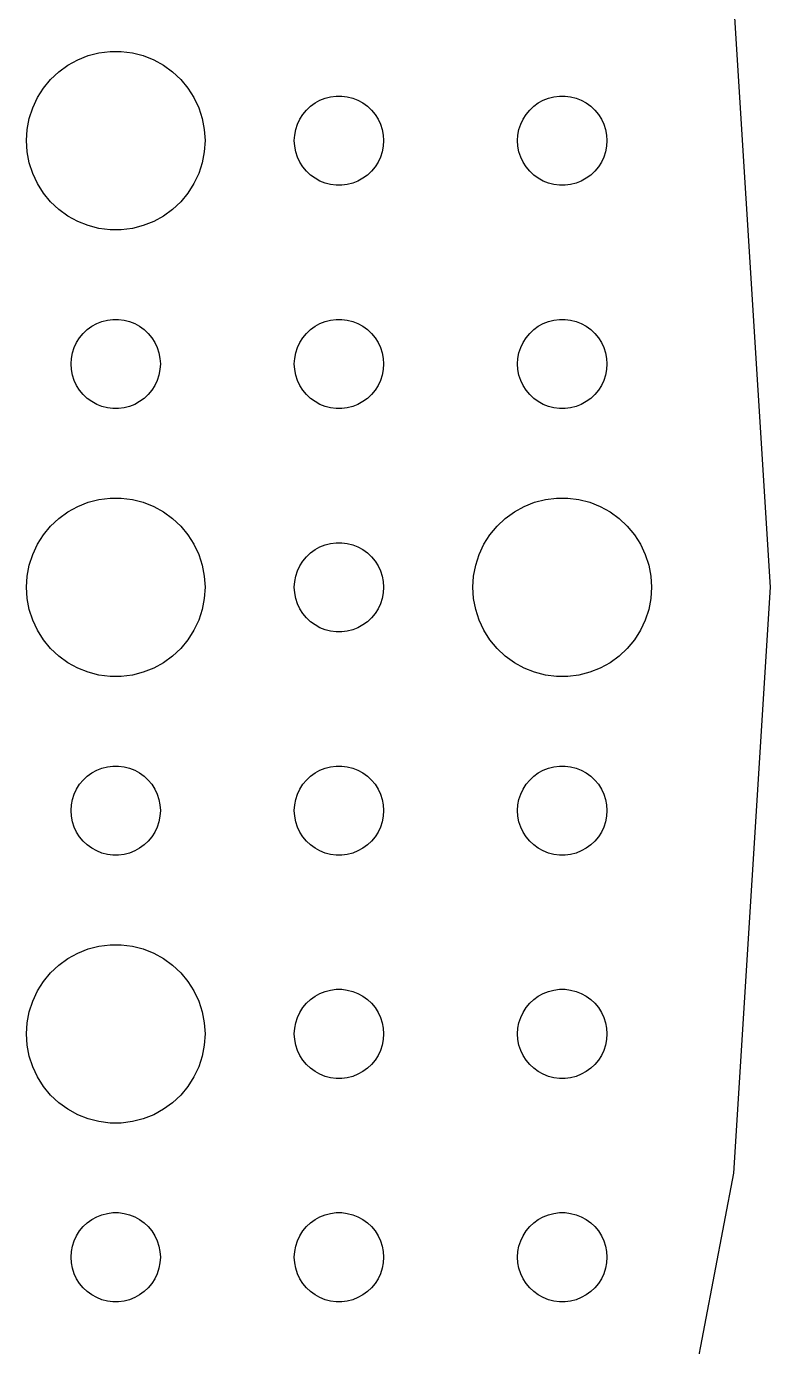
# Model space of a CAD drawing. Header units: metres. Extents: x -157 to 157, y -157 to 157.
# Drawn here: x 132 to 157, y -25.5 to 18.84 of the extents above; entities that cross this region are included whole.
import ezdxf

# ---------------------------------------------------------------- set-up
doc = ezdxf.new("R2010")
doc.units = ezdxf.units.M

msp = doc.modelspace()

# ---------------------------------------------------------------- linework, layer by layer
for p, q in [((157, 0), (155.762, 19.6773)), ((133.723, 17.7145), (134.073, 17.8532)), ((134.073, 17.8532), (134.438, 17.9469)), ((134.438, 17.9469), (134.812, 17.9941)), ((134.812, 17.9941), (135.188, 17.9941)), ((135.188, 17.9941), (135.562, 17.9469)), ((135.562, 17.9469), (135.927, 17.8532)), ((135.927, 17.8532), (136.277, 17.7145)), ((132.813, 17.0536), (133.088, 17.3115)), ((133.088, 17.3115), (133.393, 17.533)), ((133.393, 17.533), (133.723, 17.7145)), ((136.277, 17.7145), (136.607, 17.533)), ((136.607, 17.533), (136.912, 17.3115)), ((136.912, 17.3115), (137.187, 17.0536)), ((132.573, 16.7634), (132.813, 17.0536)), ((137.187, 17.0536), (137.427, 16.7634)), ((132.211, 16.1044), (132.371, 16.4453)), ((132.371, 16.4453), (132.573, 16.7634)), ((137.427, 16.7634), (137.629, 16.4453)), ((137.629, 16.4453), (137.789, 16.1044)), ((141.861, 16.3572), (142.036, 16.4266)), ((142.036, 16.4266), (142.219, 16.4734)), ((142.219, 16.4734), (142.406, 16.497)), ((142.406, 16.497), (142.594, 16.497)), ((142.594, 16.497), (142.781, 16.4734)), ((142.781, 16.4734), (142.964, 16.4266)), ((142.964, 16.4266), (143.139, 16.3572)), ((149.361, 16.3572), (149.536, 16.4266)), ((149.536, 16.4266), (149.719, 16.4734)), ((149.719, 16.4734), (149.906, 16.497)), ((149.906, 16.497), (150.094, 16.497)), ((150.094, 16.497), (150.281, 16.4734)), ((150.281, 16.4734), (150.464, 16.4266)), ((150.464, 16.4266), (150.639, 16.3572)), ((132.094, 15.7461), (132.211, 16.1044)), ((137.789, 16.1044), (137.906, 15.7461)), ((141.286, 15.8817), (141.407, 16.0268)), ((141.407, 16.0268), (141.544, 16.1558)), ((141.544, 16.1558), (141.696, 16.2665)), ((141.696, 16.2665), (141.861, 16.3572)), ((143.139, 16.3572), (143.304, 16.2665)), ((143.304, 16.2665), (143.456, 16.1558)), ((143.456, 16.1558), (143.593, 16.0268)), ((143.593, 16.0268), (143.714, 15.8817)), ((148.786, 15.8817), (148.907, 16.0268)), ((148.907, 16.0268), (149.044, 16.1558)), ((149.044, 16.1558), (149.196, 16.2665)), ((149.196, 16.2665), (149.361, 16.3572)), ((150.639, 16.3572), (150.804, 16.2665)), ((150.804, 16.2665), (150.956, 16.1558)), ((150.956, 16.1558), (151.093, 16.0268)), ((151.093, 16.0268), (151.214, 15.8817)), ((132.024, 15.376), (132.094, 15.7461)), ((137.906, 15.7461), (137.976, 15.376)), ((141.047, 15.373), (141.105, 15.5522)), ((141.105, 15.5522), (141.186, 15.7226)), ((141.186, 15.7226), (141.286, 15.8817)), ((143.714, 15.8817), (143.814, 15.7226)), ((143.814, 15.7226), (143.895, 15.5522)), ((143.895, 15.5522), (143.953, 15.373)), ((148.547, 15.373), (148.605, 15.5522)), ((148.605, 15.5522), (148.686, 15.7226)), ((148.686, 15.7226), (148.786, 15.8817)), ((151.214, 15.8817), (151.314, 15.7226)), ((151.314, 15.7226), (151.395, 15.5522)), ((151.395, 15.5522), (151.453, 15.373)), ((132, 15), (132.024, 15.376)), ((137.976, 15.376), (138, 15)), ((141, 15), (141.012, 15.188)), ((141.012, 15.188), (141.047, 15.373)), ((143.953, 15.373), (143.988, 15.188)), ((143.988, 15.188), (144, 15)), ((148.5, 15), (148.512, 15.188)), ((148.512, 15.188), (148.547, 15.373)), ((151.453, 15.373), (151.488, 15.188)), ((151.488, 15.188), (151.5, 15)), ((132.024, 14.624), (132, 15)), ((138, 15), (137.976, 14.624)), ((141.012, 14.812), (141, 15)), ((141.047, 14.627), (141.012, 14.812)), ((143.988, 14.812), (143.953, 14.627)), ((144, 15), (143.988, 14.812)), ((148.512, 14.812), (148.5, 15)), ((148.547, 14.627), (148.512, 14.812)), ((151.488, 14.812), (151.453, 14.627)), ((151.5, 15), (151.488, 14.812)), ((132.094, 14.2539), (132.024, 14.624)), ((132.211, 13.8956), (132.094, 14.2539)), ((137.906, 14.2539), (137.789, 13.8956)), ((137.976, 14.624), (137.906, 14.2539)), ((141.105, 14.4478), (141.047, 14.627)), ((141.186, 14.2774), (141.105, 14.4478)), ((141.286, 14.1183), (141.186, 14.2774)), ((143.814, 14.2774), (143.714, 14.1183)), ((143.895, 14.4478), (143.814, 14.2774)), ((143.953, 14.627), (143.895, 14.4478)), ((148.605, 14.4478), (148.547, 14.627)), ((148.686, 14.2774), (148.605, 14.4478)), ((148.786, 14.1183), (148.686, 14.2774)), ((151.314, 14.2774), (151.214, 14.1183)), ((151.395, 14.4478), (151.314, 14.2774)), ((151.453, 14.627), (151.395, 14.4478)), ((132.371, 13.5547), (132.211, 13.8956)), ((137.789, 13.8956), (137.629, 13.5547)), ((141.407, 13.9732), (141.286, 14.1183)), ((141.544, 13.8442), (141.407, 13.9732)), ((141.696, 13.7335), (141.544, 13.8442)), ((143.456, 13.8442), (143.304, 13.7335)), ((143.593, 13.9732), (143.456, 13.8442)), ((143.714, 14.1183), (143.593, 13.9732)), ((148.907, 13.9732), (148.786, 14.1183)), ((149.044, 13.8442), (148.907, 13.9732)), ((149.196, 13.7335), (149.044, 13.8442)), ((150.956, 13.8442), (150.804, 13.7335)), ((151.093, 13.9732), (150.956, 13.8442)), ((151.214, 14.1183), (151.093, 13.9732)), ((132.573, 13.2366), (132.371, 13.5547)), ((137.629, 13.5547), (137.427, 13.2366)), ((141.861, 13.6427), (141.696, 13.7335)), ((142.036, 13.5734), (141.861, 13.6427)), ((142.219, 13.5266), (142.036, 13.5734)), ((142.406, 13.5029), (142.219, 13.5266)), ((142.594, 13.5029), (142.406, 13.5029)), ((142.781, 13.5266), (142.594, 13.5029)), ((142.964, 13.5734), (142.781, 13.5266)), ((143.139, 13.6427), (142.964, 13.5734)), ((143.304, 13.7335), (143.139, 13.6427)), ((149.361, 13.6427), (149.196, 13.7335)), ((149.536, 13.5734), (149.361, 13.6427)), ((149.719, 13.5266), (149.536, 13.5734)), ((149.906, 13.5029), (149.719, 13.5266)), ((150.094, 13.5029), (149.906, 13.5029)), ((150.281, 13.5266), (150.094, 13.5029)), ((150.464, 13.5734), (150.281, 13.5266)), ((150.639, 13.6427), (150.464, 13.5734)), ((150.804, 13.7335), (150.639, 13.6427)), ((132.813, 12.9464), (132.573, 13.2366)), ((133.088, 12.6884), (132.813, 12.9464)), ((137.187, 12.9464), (136.912, 12.6884)), ((137.427, 13.2366), (137.187, 12.9464)), ((133.393, 12.467), (133.088, 12.6884)), ((133.723, 12.2855), (133.393, 12.467)), ((136.607, 12.467), (136.277, 12.2855)), ((136.912, 12.6884), (136.607, 12.467)), ((134.073, 12.1468), (133.723, 12.2855)), ((134.438, 12.0531), (134.073, 12.1468)), ((134.812, 12.0059), (134.438, 12.0531)), ((135.188, 12.0059), (134.812, 12.0059)), ((135.562, 12.0531), (135.188, 12.0059)), ((135.927, 12.1468), (135.562, 12.0531)), ((136.277, 12.2855), (135.927, 12.1468)), ((134.361, 8.85724), (134.536, 8.92657)), ((134.536, 8.92657), (134.719, 8.97342)), ((134.719, 8.97342), (134.906, 8.99704)), ((134.906, 8.99704), (135.094, 8.99704)), ((135.094, 8.99704), (135.281, 8.97342)), ((135.281, 8.97342), (135.464, 8.92657)), ((135.464, 8.92657), (135.639, 8.85724)), ((141.861, 8.85724), (142.036, 8.92657)), ((142.036, 8.92657), (142.219, 8.97342)), ((142.219, 8.97342), (142.406, 8.99704)), ((142.406, 8.99704), (142.594, 8.99704)), ((142.594, 8.99704), (142.781, 8.97342)), ((142.781, 8.97342), (142.964, 8.92657)), ((142.964, 8.92657), (143.139, 8.85724)), ((149.361, 8.85724), (149.536, 8.92657)), ((149.536, 8.92657), (149.719, 8.97342)), ((149.719, 8.97342), (149.906, 8.99704)), ((149.906, 8.99704), (150.094, 8.99704)), ((150.094, 8.99704), (150.281, 8.97342)), ((150.281, 8.97342), (150.464, 8.92657)), ((150.464, 8.92657), (150.639, 8.85724)), ((133.786, 8.38167), (133.907, 8.52681)), ((133.907, 8.52681), (134.044, 8.65576)), ((134.044, 8.65576), (134.196, 8.76648)), ((134.196, 8.76648), (134.361, 8.85724)), ((135.639, 8.85724), (135.804, 8.76648)), ((135.804, 8.76648), (135.956, 8.65576)), ((135.956, 8.65576), (136.093, 8.52681)), ((136.093, 8.52681), (136.214, 8.38167)), ((141.286, 8.38167), (141.407, 8.52681)), ((141.407, 8.52681), (141.544, 8.65576)), ((141.544, 8.65576), (141.696, 8.76648)), ((141.696, 8.76648), (141.861, 8.85724)), ((143.139, 8.85724), (143.304, 8.76648)), ((143.304, 8.76648), (143.456, 8.65576)), ((143.456, 8.65576), (143.593, 8.52681)), ((143.593, 8.52681), (143.714, 8.38167)), ((148.786, 8.38167), (148.907, 8.52681)), ((148.907, 8.52681), (149.044, 8.65576)), ((149.044, 8.65576), (149.196, 8.76648)), ((149.196, 8.76648), (149.361, 8.85724)), ((150.639, 8.85724), (150.804, 8.76648)), ((150.804, 8.76648), (150.956, 8.65576)), ((150.956, 8.65576), (151.093, 8.52681)), ((151.093, 8.52681), (151.214, 8.38167)), ((133.547, 7.87303), (133.605, 8.05219)), ((133.605, 8.05219), (133.686, 8.22263)), ((133.686, 8.22263), (133.786, 8.38167)), ((136.214, 8.38167), (136.314, 8.22263)), ((136.314, 8.22263), (136.395, 8.05219)), ((136.395, 8.05219), (136.453, 7.87303)), ((141.047, 7.87303), (141.105, 8.05219)), ((141.105, 8.05219), (141.186, 8.22263)), ((141.186, 8.22263), (141.286, 8.38167)), ((143.714, 8.38167), (143.814, 8.22263)), ((143.814, 8.22263), (143.895, 8.05219)), ((143.895, 8.05219), (143.953, 7.87303)), ((148.547, 7.87303), (148.605, 8.05219)), ((148.605, 8.05219), (148.686, 8.22263)), ((148.686, 8.22263), (148.786, 8.38167)), ((151.214, 8.38167), (151.314, 8.22263)), ((151.314, 8.22263), (151.395, 8.05219)), ((151.395, 8.05219), (151.453, 7.87303)), ((133.5, 7.5), (133.512, 7.68799)), ((133.512, 7.68799), (133.547, 7.87303)), ((136.453, 7.87303), (136.488, 7.68799)), ((136.488, 7.68799), (136.5, 7.5)), ((141, 7.5), (141.012, 7.68799)), ((141.012, 7.68799), (141.047, 7.87303)), ((143.953, 7.87303), (143.988, 7.68799)), ((143.988, 7.68799), (144, 7.5)), ((148.5, 7.5), (148.512, 7.68799)), ((148.512, 7.68799), (148.547, 7.87303)), ((151.453, 7.87303), (151.488, 7.68799)), ((151.488, 7.68799), (151.5, 7.5)), ((133.512, 7.312), (133.5, 7.5)), ((133.547, 7.12695), (133.512, 7.312)), ((133.605, 6.9478), (133.547, 7.12695)), ((136.453, 7.12695), (136.395, 6.9478)), ((136.488, 7.312), (136.453, 7.12695)), ((136.5, 7.5), (136.488, 7.312)), ((141.012, 7.312), (141, 7.5)), ((141.047, 7.12695), (141.012, 7.312)), ((141.105, 6.9478), (141.047, 7.12695)), ((143.953, 7.12695), (143.895, 6.9478)), ((143.988, 7.312), (143.953, 7.12695)), ((144, 7.5), (143.988, 7.312)), ((148.512, 7.312), (148.5, 7.5)), ((148.547, 7.12695), (148.512, 7.312)), ((148.605, 6.9478), (148.547, 7.12695)), ((151.453, 7.12695), (151.395, 6.9478)), ((151.488, 7.312), (151.453, 7.12695)), ((151.5, 7.5), (151.488, 7.312)), ((133.686, 6.77736), (133.605, 6.9478)), ((133.786, 6.61832), (133.686, 6.77736)), ((136.314, 6.77736), (136.214, 6.61832)), ((136.395, 6.9478), (136.314, 6.77736)), ((141.186, 6.77736), (141.105, 6.9478)), ((141.286, 6.61832), (141.186, 6.77736)), ((143.814, 6.77736), (143.714, 6.61832)), ((143.895, 6.9478), (143.814, 6.77736)), ((148.686, 6.77736), (148.605, 6.9478)), ((148.786, 6.61832), (148.686, 6.77736)), ((151.314, 6.77736), (151.214, 6.61832)), ((151.395, 6.9478), (151.314, 6.77736)), ((133.907, 6.47318), (133.786, 6.61832)), ((134.044, 6.34422), (133.907, 6.47318)), ((134.196, 6.23351), (134.044, 6.34422)), ((134.361, 6.14275), (134.196, 6.23351)), ((135.804, 6.23351), (135.639, 6.14275)), ((135.956, 6.34422), (135.804, 6.23351)), ((136.093, 6.47318), (135.956, 6.34422)), ((136.214, 6.61832), (136.093, 6.47318)), ((141.407, 6.47318), (141.286, 6.61832)), ((141.544, 6.34422), (141.407, 6.47318)), ((141.696, 6.23351), (141.544, 6.34422)), ((141.861, 6.14275), (141.696, 6.23351)), ((143.304, 6.23351), (143.139, 6.14275)), ((143.456, 6.34422), (143.304, 6.23351)), ((143.593, 6.47318), (143.456, 6.34422)), ((143.714, 6.61832), (143.593, 6.47318)), ((148.907, 6.47318), (148.786, 6.61832)), ((149.044, 6.34422), (148.907, 6.47318)), ((149.196, 6.23351), (149.044, 6.34422)), ((149.361, 6.14275), (149.196, 6.23351)), ((150.804, 6.23351), (150.639, 6.14275)), ((150.956, 6.34422), (150.804, 6.23351)), ((151.093, 6.47318), (150.956, 6.34422)), ((151.214, 6.61832), (151.093, 6.47318)), ((134.536, 6.07341), (134.361, 6.14275)), ((134.719, 6.02657), (134.536, 6.07341)), ((134.906, 6.00294), (134.719, 6.02657)), ((135.094, 6.00294), (134.906, 6.00294)), ((135.281, 6.02657), (135.094, 6.00294)), ((135.464, 6.07341), (135.281, 6.02657)), ((135.639, 6.14275), (135.464, 6.07341)), ((142.036, 6.07341), (141.861, 6.14275)), ((142.219, 6.02657), (142.036, 6.07341)), ((142.406, 6.00294), (142.219, 6.02657)), ((142.594, 6.00294), (142.406, 6.00294)), ((142.781, 6.02657), (142.594, 6.00294)), ((142.964, 6.07341), (142.781, 6.02657)), ((143.139, 6.14275), (142.964, 6.07341)), ((149.536, 6.07341), (149.361, 6.14275)), ((149.719, 6.02657), (149.536, 6.07341)), ((149.906, 6.00294), (149.719, 6.02657)), ((150.094, 6.00294), (149.906, 6.00294)), ((150.281, 6.02657), (150.094, 6.00294)), ((150.464, 6.07341), (150.281, 6.02657)), ((150.639, 6.14275), (150.464, 6.07341)), ((133.393, 2.53297), (133.723, 2.71448)), ((133.723, 2.71448), (134.073, 2.85316)), ((134.073, 2.85316), (134.438, 2.94685)), ((134.438, 2.94685), (134.812, 2.99408)), ((134.812, 2.99408), (135.188, 2.99408)), ((135.188, 2.99408), (135.562, 2.94685)), ((135.562, 2.94685), (135.927, 2.85316)), ((135.927, 2.85316), (136.277, 2.71448)), ((136.277, 2.71448), (136.607, 2.53297)), ((148.393, 2.53297), (148.723, 2.71448)), ((148.723, 2.71448), (149.073, 2.85316)), ((149.073, 2.85316), (149.438, 2.94685)), ((149.438, 2.94685), (149.812, 2.99408)), ((149.812, 2.99408), (150.188, 2.99408)), ((150.188, 2.99408), (150.562, 2.94685)), ((150.562, 2.94685), (150.927, 2.85316)), ((150.927, 2.85316), (151.277, 2.71448)), ((151.277, 2.71448), (151.607, 2.53297)), ((132.813, 2.05363), (133.088, 2.31154)), ((133.088, 2.31154), (133.393, 2.53297)), ((136.607, 2.53297), (136.912, 2.31154)), ((136.912, 2.31154), (137.187, 2.05363)), ((147.813, 2.05363), (148.088, 2.31154)), ((148.088, 2.31154), (148.393, 2.53297)), ((151.607, 2.53297), (151.912, 2.31154)), ((151.912, 2.31154), (152.187, 2.05363)), ((132.573, 1.76335), (132.813, 2.05363)), ((137.187, 2.05363), (137.427, 1.76335)), ((147.573, 1.76335), (147.813, 2.05363)), ((152.187, 2.05363), (152.427, 1.76335)), ((132.211, 1.10437), (132.371, 1.44525)), ((132.371, 1.44525), (132.573, 1.76335)), ((137.427, 1.76335), (137.629, 1.44525)), ((137.629, 1.44525), (137.789, 1.10437)), ((141.696, 1.26648), (141.861, 1.35724)), ((141.861, 1.35724), (142.036, 1.42657)), ((142.036, 1.42657), (142.219, 1.47342)), ((142.219, 1.47342), (142.406, 1.49704)), ((142.406, 1.49704), (142.594, 1.49704)), ((142.594, 1.49704), (142.781, 1.47342)), ((142.781, 1.47342), (142.964, 1.42657)), ((142.964, 1.42657), (143.139, 1.35724)), ((143.139, 1.35724), (143.304, 1.26648)), ((147.211, 1.10437), (147.371, 1.44525)), ((147.371, 1.44525), (147.573, 1.76335)), ((152.427, 1.76335), (152.629, 1.44525)), ((152.629, 1.44525), (152.789, 1.10437)), ((132.094, 0.74606), (132.211, 1.10437)), ((137.789, 1.10437), (137.906, 0.74606)), ((141.286, 0.88167), (141.407, 1.02681)), ((141.407, 1.02681), (141.544, 1.15576)), ((141.544, 1.15576), (141.696, 1.26648)), ((143.304, 1.26648), (143.456, 1.15576)), ((143.456, 1.15576), (143.593, 1.02681)), ((143.593, 1.02681), (143.714, 0.88167)), ((147.094, 0.74606), (147.211, 1.10437)), ((152.789, 1.10437), (152.906, 0.74606)), ((132.024, 0.37599), (132.094, 0.74606)), ((137.906, 0.74606), (137.976, 0.37599)), ((141.047, 0.37303), (141.105, 0.55219)), ((141.105, 0.55219), (141.186, 0.72263)), ((141.186, 0.72263), (141.286, 0.88167)), ((143.714, 0.88167), (143.814, 0.72263)), ((143.814, 0.72263), (143.895, 0.55219)), ((143.895, 0.55219), (143.953, 0.37303)), ((147.024, 0.37599), (147.094, 0.74606)), ((152.906, 0.74606), (152.976, 0.37599)), ((132, 0), (132.024, 0.37599)), ((132.024, -0.37599), (132, 0)), ((137.976, 0.37599), (138, 0)), ((138, 0), (137.976, -0.37599)), ((141, 0), (141.012, 0.18799)), ((141.012, -0.18799), (141, 0)), ((141.012, 0.18799), (141.047, 0.37303)), ((143.953, 0.37303), (143.988, 0.18799)), ((143.988, 0.18799), (144, 0)), ((144, 0), (143.988, -0.18799)), ((147, 0), (147.024, 0.37599)), ((147.024, -0.37599), (147, 0)), ((152.976, 0.37599), (153, 0)), ((153, 0), (152.976, -0.37599)), ((155.762, -19.6773), (157, 0)), ((132.094, -0.74606), (132.024, -0.37599)), ((137.976, -0.37599), (137.906, -0.74606)), ((141.047, -0.37303), (141.012, -0.18799)), ((141.105, -0.55219), (141.047, -0.37303)), ((143.953, -0.37303), (143.895, -0.55219)), ((143.988, -0.18799), (143.953, -0.37303)), ((147.094, -0.74606), (147.024, -0.37599)), ((152.976, -0.37599), (152.906, -0.74606)), ((132.211, -1.10437), (132.094, -0.74606)), ((137.906, -0.74606), (137.789, -1.10437)), ((141.186, -0.72263), (141.105, -0.55219)), ((141.286, -0.88167), (141.186, -0.72263)), ((141.407, -1.02681), (141.286, -0.88167)), ((143.714, -0.88167), (143.593, -1.02681)), ((143.814, -0.72263), (143.714, -0.88167)), ((143.895, -0.55219), (143.814, -0.72263)), ((147.211, -1.10437), (147.094, -0.74606)), ((152.906, -0.74606), (152.789, -1.10437)), ((132.371, -1.44525), (132.211, -1.10437)), ((137.789, -1.10437), (137.629, -1.44525)), ((141.544, -1.15576), (141.407, -1.02681)), ((141.696, -1.26648), (141.544, -1.15576)), ((141.861, -1.35724), (141.696, -1.26648)), ((143.304, -1.26648), (143.139, -1.35724)), ((143.456, -1.15576), (143.304, -1.26648)), ((143.593, -1.02681), (143.456, -1.15576)), ((147.371, -1.44525), (147.211, -1.10437)), ((152.789, -1.10437), (152.629, -1.44525)), ((132.573, -1.76335), (132.371, -1.44525)), ((132.813, -2.05363), (132.573, -1.76335)), ((137.427, -1.76335), (137.187, -2.05363)), ((137.629, -1.44525), (137.427, -1.76335)), ((142.036, -1.42657), (141.861, -1.35724)), ((142.219, -1.47342), (142.036, -1.42657)), ((142.406, -1.49704), (142.219, -1.47342)), ((142.594, -1.49704), (142.406, -1.49704)), ((142.781, -1.47342), (142.594, -1.49704)), ((142.964, -1.42657), (142.781, -1.47342)), ((143.139, -1.35724), (142.964, -1.42657)), ((147.573, -1.76335), (147.371, -1.44525)), ((147.813, -2.05363), (147.573, -1.76335)), ((152.427, -1.76335), (152.187, -2.05363)), ((152.629, -1.44525), (152.427, -1.76335)), ((133.088, -2.31154), (132.813, -2.05363)), ((137.187, -2.05363), (136.912, -2.31154)), ((148.088, -2.31154), (147.813, -2.05363)), ((152.187, -2.05363), (151.912, -2.31154)), ((133.393, -2.53297), (133.088, -2.31154)), ((133.723, -2.71448), (133.393, -2.53297)), ((136.607, -2.53297), (136.277, -2.71448)), ((136.912, -2.31154), (136.607, -2.53297)), ((148.393, -2.53297), (148.088, -2.31154)), ((148.723, -2.71448), (148.393, -2.53297)), ((151.607, -2.53297), (151.277, -2.71448)), ((151.912, -2.31154), (151.607, -2.53297)), ((134.073, -2.85316), (133.723, -2.71448)), ((134.438, -2.94685), (134.073, -2.85316)), ((134.812, -2.99408), (134.438, -2.94685)), ((135.188, -2.99408), (134.812, -2.99408)), ((135.562, -2.94685), (135.188, -2.99408)), ((135.927, -2.85316), (135.562, -2.94685)), ((136.277, -2.71448), (135.927, -2.85316)), ((149.073, -2.85316), (148.723, -2.71448)), ((149.438, -2.94685), (149.073, -2.85316)), ((149.812, -2.99408), (149.438, -2.94685)), ((150.188, -2.99408), (149.812, -2.99408)), ((150.562, -2.94685), (150.188, -2.99408)), ((150.927, -2.85316), (150.562, -2.94685)), ((151.277, -2.71448), (150.927, -2.85316)), ((134.196, -6.23351), (134.361, -6.14275)), ((134.361, -6.14275), (134.536, -6.07341)), ((134.536, -6.07341), (134.719, -6.02657)), ((134.719, -6.02657), (134.906, -6.00294)), ((134.906, -6.00294), (135.094, -6.00294)), ((135.094, -6.00294), (135.281, -6.02657)), ((135.281, -6.02657), (135.464, -6.07341)), ((135.464, -6.07341), (135.639, -6.14275)), ((135.639, -6.14275), (135.804, -6.23351)), ((141.696, -6.23351), (141.861, -6.14275)), ((141.861, -6.14275), (142.036, -6.07341)), ((142.036, -6.07341), (142.219, -6.02657)), ((142.219, -6.02657), (142.406, -6.00294)), ((142.406, -6.00294), (142.594, -6.00294)), ((142.594, -6.00294), (142.781, -6.02657)), ((142.781, -6.02657), (142.964, -6.07341)), ((142.964, -6.07341), (143.139, -6.14275)), ((143.139, -6.14275), (143.304, -6.23351)), ((149.196, -6.23351), (149.361, -6.14275)), ((149.361, -6.14275), (149.536, -6.07341)), ((149.536, -6.07341), (149.719, -6.02657)), ((149.719, -6.02657), (149.906, -6.00294)), ((149.906, -6.00294), (150.094, -6.00294)), ((150.094, -6.00294), (150.281, -6.02657)), ((150.281, -6.02657), (150.464, -6.07341)), ((150.464, -6.07341), (150.639, -6.14275)), ((150.639, -6.14275), (150.804, -6.23351)), ((133.686, -6.77736), (133.786, -6.61832)), ((133.786, -6.61832), (133.907, -6.47318)), ((133.907, -6.47318), (134.044, -6.34422)), ((134.044, -6.34422), (134.196, -6.23351)), ((135.804, -6.23351), (135.956, -6.34422)), ((135.956, -6.34422), (136.093, -6.47318)), ((136.093, -6.47318), (136.214, -6.61832)), ((136.214, -6.61832), (136.314, -6.77736)), ((141.186, -6.77736), (141.286, -6.61832)), ((141.286, -6.61832), (141.407, -6.47318)), ((141.407, -6.47318), (141.544, -6.34422)), ((141.544, -6.34422), (141.696, -6.23351)), ((143.304, -6.23351), (143.456, -6.34422)), ((143.456, -6.34422), (143.593, -6.47318)), ((143.593, -6.47318), (143.714, -6.61832)), ((143.714, -6.61832), (143.814, -6.77736)), ((148.686, -6.77736), (148.786, -6.61832)), ((148.786, -6.61832), (148.907, -6.47318)), ((148.907, -6.47318), (149.044, -6.34422)), ((149.044, -6.34422), (149.196, -6.23351)), ((150.804, -6.23351), (150.956, -6.34422)), ((150.956, -6.34422), (151.093, -6.47318)), ((151.093, -6.47318), (151.214, -6.61832)), ((151.214, -6.61832), (151.314, -6.77736)), ((133.547, -7.12695), (133.605, -6.9478)), ((133.605, -6.9478), (133.686, -6.77736)), ((136.314, -6.77736), (136.395, -6.9478)), ((136.395, -6.9478), (136.453, -7.12695)), ((141.047, -7.12695), (141.105, -6.9478)), ((141.105, -6.9478), (141.186, -6.77736)), ((143.814, -6.77736), (143.895, -6.9478)), ((143.895, -6.9478), (143.953, -7.12695)), ((148.547, -7.12695), (148.605, -6.9478)), ((148.605, -6.9478), (148.686, -6.77736)), ((151.314, -6.77736), (151.395, -6.9478)), ((151.395, -6.9478), (151.453, -7.12695)), ((133.5, -7.5), (133.512, -7.312)), ((133.512, -7.68799), (133.5, -7.5)), ((133.512, -7.312), (133.547, -7.12695)), ((136.453, -7.12695), (136.488, -7.312)), ((136.488, -7.312), (136.5, -7.5)), ((136.5, -7.5), (136.488, -7.68799)), ((141, -7.5), (141.012, -7.312)), ((141.012, -7.68799), (141, -7.5)), ((141.012, -7.312), (141.047, -7.12695)), ((143.953, -7.12695), (143.988, -7.312)), ((143.988, -7.312), (144, -7.5)), ((144, -7.5), (143.988, -7.68799)), ((148.5, -7.5), (148.512, -7.312)), ((148.512, -7.68799), (148.5, -7.5)), ((148.512, -7.312), (148.547, -7.12695)), ((151.453, -7.12695), (151.488, -7.312)), ((151.488, -7.312), (151.5, -7.5)), ((151.5, -7.5), (151.488, -7.68799)), ((133.547, -7.87303), (133.512, -7.68799)), ((133.605, -8.05219), (133.547, -7.87303)), ((136.453, -7.87303), (136.395, -8.05219)), ((136.488, -7.68799), (136.453, -7.87303)), ((141.047, -7.87303), (141.012, -7.68799)), ((141.105, -8.05219), (141.047, -7.87303)), ((143.953, -7.87303), (143.895, -8.05219)), ((143.988, -7.68799), (143.953, -7.87303)), ((148.547, -7.87303), (148.512, -7.68799)), ((148.605, -8.05219), (148.547, -7.87303)), ((151.453, -7.87303), (151.395, -8.05219)), ((151.488, -7.68799), (151.453, -7.87303)), ((133.686, -8.22263), (133.605, -8.05219)), ((133.786, -8.38167), (133.686, -8.22263)), ((133.907, -8.52681), (133.786, -8.38167)), ((136.214, -8.38167), (136.093, -8.52681)), ((136.314, -8.22263), (136.214, -8.38167)), ((136.395, -8.05219), (136.314, -8.22263)), ((141.186, -8.22263), (141.105, -8.05219)), ((141.286, -8.38167), (141.186, -8.22263)), ((141.407, -8.52681), (141.286, -8.38167)), ((143.714, -8.38167), (143.593, -8.52681)), ((143.814, -8.22263), (143.714, -8.38167)), ((143.895, -8.05219), (143.814, -8.22263)), ((148.686, -8.22263), (148.605, -8.05219)), ((148.786, -8.38167), (148.686, -8.22263)), ((148.907, -8.52681), (148.786, -8.38167)), ((151.214, -8.38167), (151.093, -8.52681)), ((151.314, -8.22263), (151.214, -8.38167)), ((151.395, -8.05219), (151.314, -8.22263)), ((134.044, -8.65576), (133.907, -8.52681)), ((134.196, -8.76648), (134.044, -8.65576)), ((134.361, -8.85724), (134.196, -8.76648)), ((134.536, -8.92657), (134.361, -8.85724)), ((135.639, -8.85724), (135.464, -8.92657)), ((135.804, -8.76648), (135.639, -8.85724)), ((135.956, -8.65576), (135.804, -8.76648)), ((136.093, -8.52681), (135.956, -8.65576)), ((141.544, -8.65576), (141.407, -8.52681)), ((141.696, -8.76648), (141.544, -8.65576)), ((141.861, -8.85724), (141.696, -8.76648)), ((142.036, -8.92657), (141.861, -8.85724)), ((143.139, -8.85724), (142.964, -8.92657)), ((143.304, -8.76648), (143.139, -8.85724)), ((143.456, -8.65576), (143.304, -8.76648)), ((143.593, -8.52681), (143.456, -8.65576)), ((149.044, -8.65576), (148.907, -8.52681)), ((149.196, -8.76648), (149.044, -8.65576)), ((149.361, -8.85724), (149.196, -8.76648)), ((149.536, -8.92657), (149.361, -8.85724)), ((150.639, -8.85724), (150.464, -8.92657)), ((150.804, -8.76648), (150.639, -8.85724)), ((150.956, -8.65576), (150.804, -8.76648)), ((151.093, -8.52681), (150.956, -8.65576)), ((134.719, -8.97342), (134.536, -8.92657)), ((134.906, -8.99704), (134.719, -8.97342)), ((135.094, -8.99704), (134.906, -8.99704)), ((135.281, -8.97342), (135.094, -8.99704)), ((135.464, -8.92657), (135.281, -8.97342)), ((142.219, -8.97342), (142.036, -8.92657)), ((142.406, -8.99704), (142.219, -8.97342)), ((142.594, -8.99704), (142.406, -8.99704)), ((142.781, -8.97342), (142.594, -8.99704)), ((142.964, -8.92657), (142.781, -8.97342)), ((149.719, -8.97342), (149.536, -8.92657)), ((149.906, -8.99704), (149.719, -8.97342)), ((150.094, -8.99704), (149.906, -8.99704)), ((150.281, -8.97342), (150.094, -8.99704)), ((150.464, -8.92657), (150.281, -8.97342)), ((133.393, -12.467), (133.723, -12.2855)), ((133.723, -12.2855), (134.073, -12.1468)), ((134.073, -12.1468), (134.438, -12.0531)), ((134.438, -12.0531), (134.812, -12.0059)), ((134.812, -12.0059), (135.188, -12.0059)), ((135.188, -12.0059), (135.562, -12.0531)), ((135.562, -12.0531), (135.927, -12.1468)), ((135.927, -12.1468), (136.277, -12.2855)), ((136.277, -12.2855), (136.607, -12.467)), ((132.813, -12.9464), (133.088, -12.6884)), ((133.088, -12.6884), (133.393, -12.467)), ((136.607, -12.467), (136.912, -12.6884)), ((136.912, -12.6884), (137.187, -12.9464)), ((132.371, -13.5547), (132.573, -13.2366)), ((132.573, -13.2366), (132.813, -12.9464)), ((137.187, -12.9464), (137.427, -13.2366)), ((137.427, -13.2366), (137.629, -13.5547)), ((132.211, -13.8956), (132.371, -13.5547)), ((137.629, -13.5547), (137.789, -13.8956)), ((141.544, -13.8442), (141.696, -13.7335)), ((141.696, -13.7335), (141.861, -13.6427)), ((141.861, -13.6427), (142.036, -13.5734)), ((142.036, -13.5734), (142.219, -13.5266)), ((142.219, -13.5266), (142.406, -13.5029)), ((142.406, -13.5029), (142.594, -13.5029)), ((142.594, -13.5029), (142.781, -13.5266)), ((142.781, -13.5266), (142.964, -13.5734)), ((142.964, -13.5734), (143.139, -13.6427)), ((143.139, -13.6427), (143.304, -13.7335)), ((143.304, -13.7335), (143.456, -13.8442)), ((149.044, -13.8442), (149.196, -13.7335)), ((149.196, -13.7335), (149.361, -13.6427)), ((149.361, -13.6427), (149.536, -13.5734)), ((149.536, -13.5734), (149.719, -13.5266)), ((149.719, -13.5266), (149.906, -13.5029)), ((149.906, -13.5029), (150.094, -13.5029)), ((150.094, -13.5029), (150.281, -13.5266)), ((150.281, -13.5266), (150.464, -13.5734)), ((150.464, -13.5734), (150.639, -13.6427)), ((150.639, -13.6427), (150.804, -13.7335)), ((150.804, -13.7335), (150.956, -13.8442)), ((132.094, -14.2539), (132.211, -13.8956)), ((137.789, -13.8956), (137.906, -14.2539)), ((141.186, -14.2774), (141.286, -14.1183)), ((141.286, -14.1183), (141.407, -13.9732)), ((141.407, -13.9732), (141.544, -13.8442)), ((143.456, -13.8442), (143.593, -13.9732)), ((143.593, -13.9732), (143.714, -14.1183)), ((143.714, -14.1183), (143.814, -14.2774)), ((148.686, -14.2774), (148.786, -14.1183)), ((148.786, -14.1183), (148.907, -13.9732)), ((148.907, -13.9732), (149.044, -13.8442)), ((150.956, -13.8442), (151.093, -13.9732)), ((151.093, -13.9732), (151.214, -14.1183)), ((151.214, -14.1183), (151.314, -14.2774)), ((132, -15), (132.024, -14.624)), ((132.024, -14.624), (132.094, -14.2539)), ((137.906, -14.2539), (137.976, -14.624)), ((137.976, -14.624), (138, -15)), ((141.012, -14.812), (141.047, -14.627)), ((141.047, -14.627), (141.105, -14.4478)), ((141.105, -14.4478), (141.186, -14.2774)), ((143.814, -14.2774), (143.895, -14.4478)), ((143.895, -14.4478), (143.953, -14.627)), ((143.953, -14.627), (143.988, -14.812)), ((148.512, -14.812), (148.547, -14.627)), ((148.547, -14.627), (148.605, -14.4478)), ((148.605, -14.4478), (148.686, -14.2774)), ((151.314, -14.2774), (151.395, -14.4478)), ((151.395, -14.4478), (151.453, -14.627)), ((151.453, -14.627), (151.488, -14.812)), ((132.024, -15.376), (132, -15)), ((138, -15), (137.976, -15.376)), ((141, -15), (141.012, -14.812)), ((141.012, -15.188), (141, -15)), ((143.988, -14.812), (144, -15)), ((144, -15), (143.988, -15.188)), ((148.5, -15), (148.512, -14.812)), ((148.512, -15.188), (148.5, -15)), ((151.488, -14.812), (151.5, -15)), ((151.5, -15), (151.488, -15.188)), ((132.094, -15.7461), (132.024, -15.376)), ((137.976, -15.376), (137.906, -15.7461)), ((141.047, -15.373), (141.012, -15.188)), ((141.105, -15.5522), (141.047, -15.373)), ((143.953, -15.373), (143.895, -15.5522)), ((143.988, -15.188), (143.953, -15.373)), ((148.547, -15.373), (148.512, -15.188)), ((148.605, -15.5522), (148.547, -15.373)), ((151.453, -15.373), (151.395, -15.5522)), ((151.488, -15.188), (151.453, -15.373)), ((132.211, -16.1044), (132.094, -15.7461)), ((137.906, -15.7461), (137.789, -16.1044)), ((141.186, -15.7226), (141.105, -15.5522)), ((141.286, -15.8817), (141.186, -15.7226)), ((141.407, -16.0268), (141.286, -15.8817)), ((143.714, -15.8817), (143.593, -16.0268)), ((143.814, -15.7226), (143.714, -15.8817)), ((143.895, -15.5522), (143.814, -15.7226)), ((148.686, -15.7226), (148.605, -15.5522)), ((148.786, -15.8817), (148.686, -15.7226)), ((148.907, -16.0268), (148.786, -15.8817)), ((151.214, -15.8817), (151.093, -16.0268)), ((151.314, -15.7226), (151.214, -15.8817)), ((151.395, -15.5522), (151.314, -15.7226)), ((132.371, -16.4453), (132.211, -16.1044)), ((137.789, -16.1044), (137.629, -16.4453)), ((141.544, -16.1558), (141.407, -16.0268)), ((141.696, -16.2665), (141.544, -16.1558)), ((141.861, -16.3572), (141.696, -16.2665)), ((142.036, -16.4266), (141.861, -16.3572)), ((143.139, -16.3572), (142.964, -16.4266)), ((143.304, -16.2665), (143.139, -16.3572)), ((143.456, -16.1558), (143.304, -16.2665)), ((143.593, -16.0268), (143.456, -16.1558)), ((149.044, -16.1558), (148.907, -16.0268)), ((149.196, -16.2665), (149.044, -16.1558)), ((149.361, -16.3572), (149.196, -16.2665)), ((149.536, -16.4266), (149.361, -16.3572)), ((150.639, -16.3572), (150.464, -16.4266)), ((150.804, -16.2665), (150.639, -16.3572)), ((150.956, -16.1558), (150.804, -16.2665)), ((151.093, -16.0268), (150.956, -16.1558)), ((132.573, -16.7634), (132.371, -16.4453)), ((132.813, -17.0536), (132.573, -16.7634)), ((137.427, -16.7634), (137.187, -17.0536)), ((137.629, -16.4453), (137.427, -16.7634)), ((142.219, -16.4734), (142.036, -16.4266)), ((142.406, -16.497), (142.219, -16.4734)), ((142.594, -16.497), (142.406, -16.497)), ((142.781, -16.4734), (142.594, -16.497)), ((142.964, -16.4266), (142.781, -16.4734)), ((149.719, -16.4734), (149.536, -16.4266)), ((149.906, -16.497), (149.719, -16.4734)), ((150.094, -16.497), (149.906, -16.497)), ((150.281, -16.4734), (150.094, -16.497)), ((150.464, -16.4266), (150.281, -16.4734)), ((133.088, -17.3115), (132.813, -17.0536)), ((137.187, -17.0536), (136.912, -17.3115)), ((133.393, -17.533), (133.088, -17.3115)), ((133.723, -17.7145), (133.393, -17.533)), ((134.073, -17.8532), (133.723, -17.7145)), ((136.277, -17.7145), (135.927, -17.8532)), ((136.607, -17.533), (136.277, -17.7145)), ((136.912, -17.3115), (136.607, -17.533)), ((134.438, -17.9469), (134.073, -17.8532)), ((134.812, -17.9941), (134.438, -17.9469)), ((135.188, -17.9941), (134.812, -17.9941)), ((135.562, -17.9469), (135.188, -17.9941)), ((135.927, -17.8532), (135.562, -17.9469)), ((152.068, -39.0443), (155.762, -19.6773)), ((134.044, -21.3442), (134.196, -21.2335)), ((134.196, -21.2335), (134.361, -21.1427)), ((134.361, -21.1427), (134.536, -21.0734)), ((134.536, -21.0734), (134.719, -21.0266)), ((134.719, -21.0266), (134.906, -21.003)), ((134.906, -21.003), (135.094, -21.003)), ((135.094, -21.003), (135.281, -21.0266)), ((135.281, -21.0266), (135.464, -21.0734)), ((135.464, -21.0734), (135.639, -21.1427)), ((135.639, -21.1427), (135.804, -21.2335)), ((135.804, -21.2335), (135.956, -21.3442)), ((141.544, -21.3442), (141.696, -21.2335)), ((141.696, -21.2335), (141.861, -21.1427)), ((141.861, -21.1427), (142.036, -21.0734)), ((142.036, -21.0734), (142.219, -21.0266)), ((142.219, -21.0266), (142.406, -21.003)), ((142.406, -21.003), (142.594, -21.003)), ((142.594, -21.003), (142.781, -21.0266)), ((142.781, -21.0266), (142.964, -21.0734)), ((142.964, -21.0734), (143.139, -21.1427)), ((143.139, -21.1427), (143.304, -21.2335)), ((143.304, -21.2335), (143.456, -21.3442)), ((149.044, -21.3442), (149.196, -21.2335)), ((149.196, -21.2335), (149.361, -21.1427)), ((149.361, -21.1427), (149.536, -21.0734)), ((149.536, -21.0734), (149.719, -21.0266)), ((149.719, -21.0266), (149.906, -21.003)), ((149.906, -21.003), (150.094, -21.003)), ((150.094, -21.003), (150.281, -21.0266)), ((150.281, -21.0266), (150.464, -21.0734)), ((150.464, -21.0734), (150.639, -21.1427)), ((150.639, -21.1427), (150.804, -21.2335)), ((150.804, -21.2335), (150.956, -21.3442)), ((133.686, -21.7774), (133.786, -21.6183)), ((133.786, -21.6183), (133.907, -21.4732)), ((133.907, -21.4732), (134.044, -21.3442)), ((135.956, -21.3442), (136.093, -21.4732)), ((136.093, -21.4732), (136.214, -21.6183)), ((136.214, -21.6183), (136.314, -21.7774)), ((141.186, -21.7774), (141.286, -21.6183)), ((141.286, -21.6183), (141.407, -21.4732)), ((141.407, -21.4732), (141.544, -21.3442)), ((143.456, -21.3442), (143.593, -21.4732)), ((143.593, -21.4732), (143.714, -21.6183)), ((143.714, -21.6183), (143.814, -21.7774)), ((148.686, -21.7774), (148.786, -21.6183)), ((148.786, -21.6183), (148.907, -21.4732)), ((148.907, -21.4732), (149.044, -21.3442)), ((150.956, -21.3442), (151.093, -21.4732)), ((151.093, -21.4732), (151.214, -21.6183)), ((151.214, -21.6183), (151.314, -21.7774)), ((133.512, -22.312), (133.547, -22.127)), ((133.547, -22.127), (133.605, -21.9478)), ((133.605, -21.9478), (133.686, -21.7774)), ((136.314, -21.7774), (136.395, -21.9478)), ((136.395, -21.9478), (136.453, -22.127)), ((136.453, -22.127), (136.488, -22.312)), ((141.012, -22.312), (141.047, -22.127)), ((141.047, -22.127), (141.105, -21.9478)), ((141.105, -21.9478), (141.186, -21.7774)), ((143.814, -21.7774), (143.895, -21.9478)), ((143.895, -21.9478), (143.953, -22.127)), ((143.953, -22.127), (143.988, -22.312)), ((148.512, -22.312), (148.547, -22.127)), ((148.547, -22.127), (148.605, -21.9478)), ((148.605, -21.9478), (148.686, -21.7774)), ((151.314, -21.7774), (151.395, -21.9478)), ((151.395, -21.9478), (151.453, -22.127)), ((151.453, -22.127), (151.488, -22.312)), ((133.5, -22.5), (133.512, -22.312)), ((133.512, -22.688), (133.5, -22.5)), ((136.488, -22.312), (136.5, -22.5)), ((136.5, -22.5), (136.488, -22.688)), ((141, -22.5), (141.012, -22.312)), ((141.012, -22.688), (141, -22.5)), ((143.988, -22.312), (144, -22.5)), ((144, -22.5), (143.988, -22.688)), ((148.5, -22.5), (148.512, -22.312)), ((148.512, -22.688), (148.5, -22.5)), ((151.488, -22.312), (151.5, -22.5)), ((151.5, -22.5), (151.488, -22.688)), ((133.547, -22.873), (133.512, -22.688)), ((133.605, -23.0522), (133.547, -22.873)), ((133.686, -23.2226), (133.605, -23.0522)), ((136.395, -23.0522), (136.314, -23.2226)), ((136.453, -22.873), (136.395, -23.0522)), ((136.488, -22.688), (136.453, -22.873)), ((141.047, -22.873), (141.012, -22.688)), ((141.105, -23.0522), (141.047, -22.873)), ((141.186, -23.2226), (141.105, -23.0522)), ((143.895, -23.0522), (143.814, -23.2226)), ((143.953, -22.873), (143.895, -23.0522)), ((143.988, -22.688), (143.953, -22.873)), ((148.547, -22.873), (148.512, -22.688)), ((148.605, -23.0522), (148.547, -22.873)), ((148.686, -23.2226), (148.605, -23.0522)), ((151.395, -23.0522), (151.314, -23.2226)), ((151.453, -22.873), (151.395, -23.0522)), ((151.488, -22.688), (151.453, -22.873)), ((133.786, -23.3817), (133.686, -23.2226)), ((133.907, -23.5268), (133.786, -23.3817)), ((136.214, -23.3817), (136.093, -23.5268)), ((136.314, -23.2226), (136.214, -23.3817)), ((141.286, -23.3817), (141.186, -23.2226)), ((141.407, -23.5268), (141.286, -23.3817)), ((143.714, -23.3817), (143.593, -23.5268)), ((143.814, -23.2226), (143.714, -23.3817)), ((148.786, -23.3817), (148.686, -23.2226)), ((148.907, -23.5268), (148.786, -23.3817)), ((151.214, -23.3817), (151.093, -23.5268)), ((151.314, -23.2226), (151.214, -23.3817)), ((134.044, -23.6558), (133.907, -23.5268)), ((134.196, -23.7665), (134.044, -23.6558)), ((134.361, -23.8572), (134.196, -23.7665)), ((134.536, -23.9266), (134.361, -23.8572)), ((134.719, -23.9734), (134.536, -23.9266)), ((135.464, -23.9266), (135.281, -23.9734)), ((135.639, -23.8572), (135.464, -23.9266)), ((135.804, -23.7665), (135.639, -23.8572)), ((135.956, -23.6558), (135.804, -23.7665)), ((136.093, -23.5268), (135.956, -23.6558)), ((141.544, -23.6558), (141.407, -23.5268)), ((141.696, -23.7665), (141.544, -23.6558)), ((141.861, -23.8572), (141.696, -23.7665)), ((142.036, -23.9266), (141.861, -23.8572)), ((142.219, -23.9734), (142.036, -23.9266)), ((142.964, -23.9266), (142.781, -23.9734)), ((143.139, -23.8572), (142.964, -23.9266)), ((143.304, -23.7665), (143.139, -23.8572)), ((143.456, -23.6558), (143.304, -23.7665)), ((143.593, -23.5268), (143.456, -23.6558)), ((149.044, -23.6558), (148.907, -23.5268)), ((149.196, -23.7665), (149.044, -23.6558)), ((149.361, -23.8572), (149.196, -23.7665)), ((149.536, -23.9266), (149.361, -23.8572)), ((149.719, -23.9734), (149.536, -23.9266)), ((150.464, -23.9266), (150.281, -23.9734)), ((150.639, -23.8572), (150.464, -23.9266)), ((150.804, -23.7665), (150.639, -23.8572)), ((150.956, -23.6558), (150.804, -23.7665)), ((151.093, -23.5268), (150.956, -23.6558)), ((134.906, -23.997), (134.719, -23.9734)), ((135.094, -23.997), (134.906, -23.997)), ((135.281, -23.9734), (135.094, -23.997)), ((142.406, -23.997), (142.219, -23.9734)), ((142.594, -23.997), (142.406, -23.997)), ((142.781, -23.9734), (142.594, -23.997)), ((149.906, -23.997), (149.719, -23.9734)), ((150.094, -23.997), (149.906, -23.997)), ((150.281, -23.9734), (150.094, -23.997))]:
    msp.add_line(p, q)

doc.saveas('drawing.dxf')
